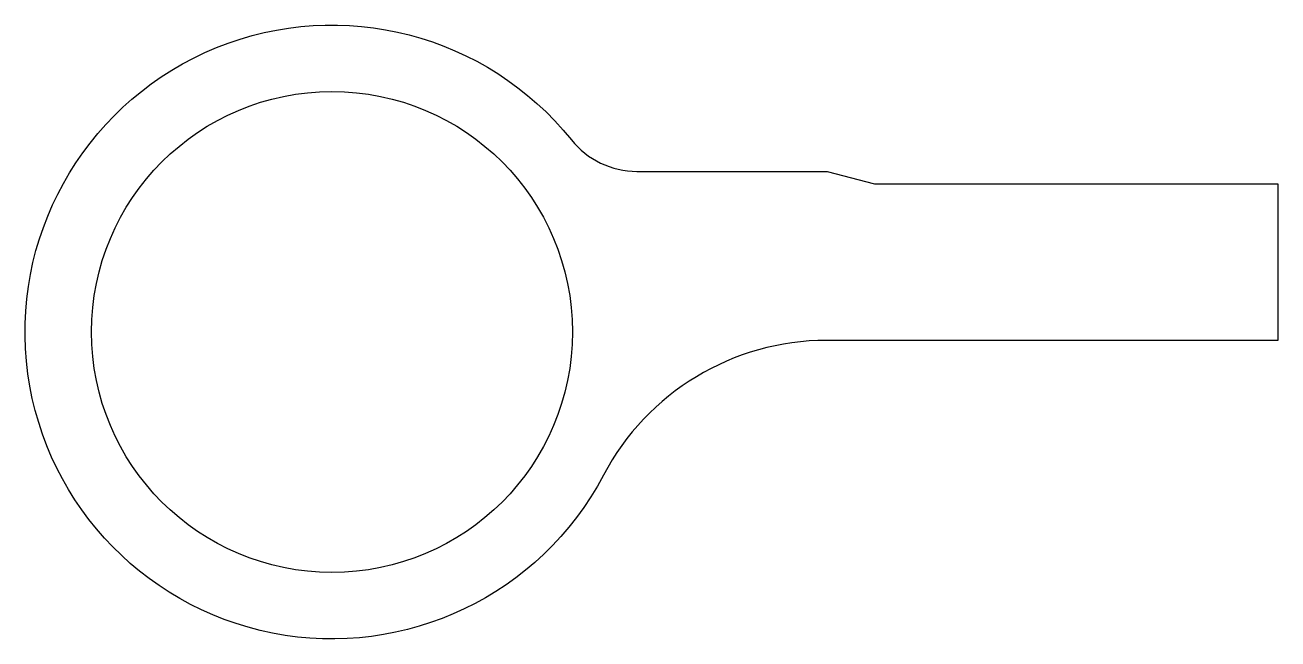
# Model space of a CAD drawing. Extents: x 297 to 446, y 97 to 170.
import ezdxf

# ---------------------------------------------------------------- set-up
doc = ezdxf.new("R2010")
doc.units = 0
doc.header["$LTSCALE"] = 15
doc.layers.get('0').update_dxf_attribs({"linetype": 'CONTINUOUS'})

msp = doc.modelspace()

# ---------------------------------------------------------------- linework, layer by layer
at = {"color": 0, "linetype": 'CONTINUOUS', "ltscale": 0.05}
msp.add_lwpolyline([(366.15, 116.87, -3.347652), (362.33, 156.73, 0.227463), (370.13, 152.99), (392.76, 152.99), (398.36, 151.49), (446.36, 151.49), (446.36, 132.89), (392.69, 132.89, 0.278332)], format="xyb", close=True, dxfattribs=at)
at = {"color": 0, "ltscale": 0.05}
msp.add_circle((333.86, 133.89), 28.6, dxfattribs=at)

doc.saveas('drawing.dxf')
